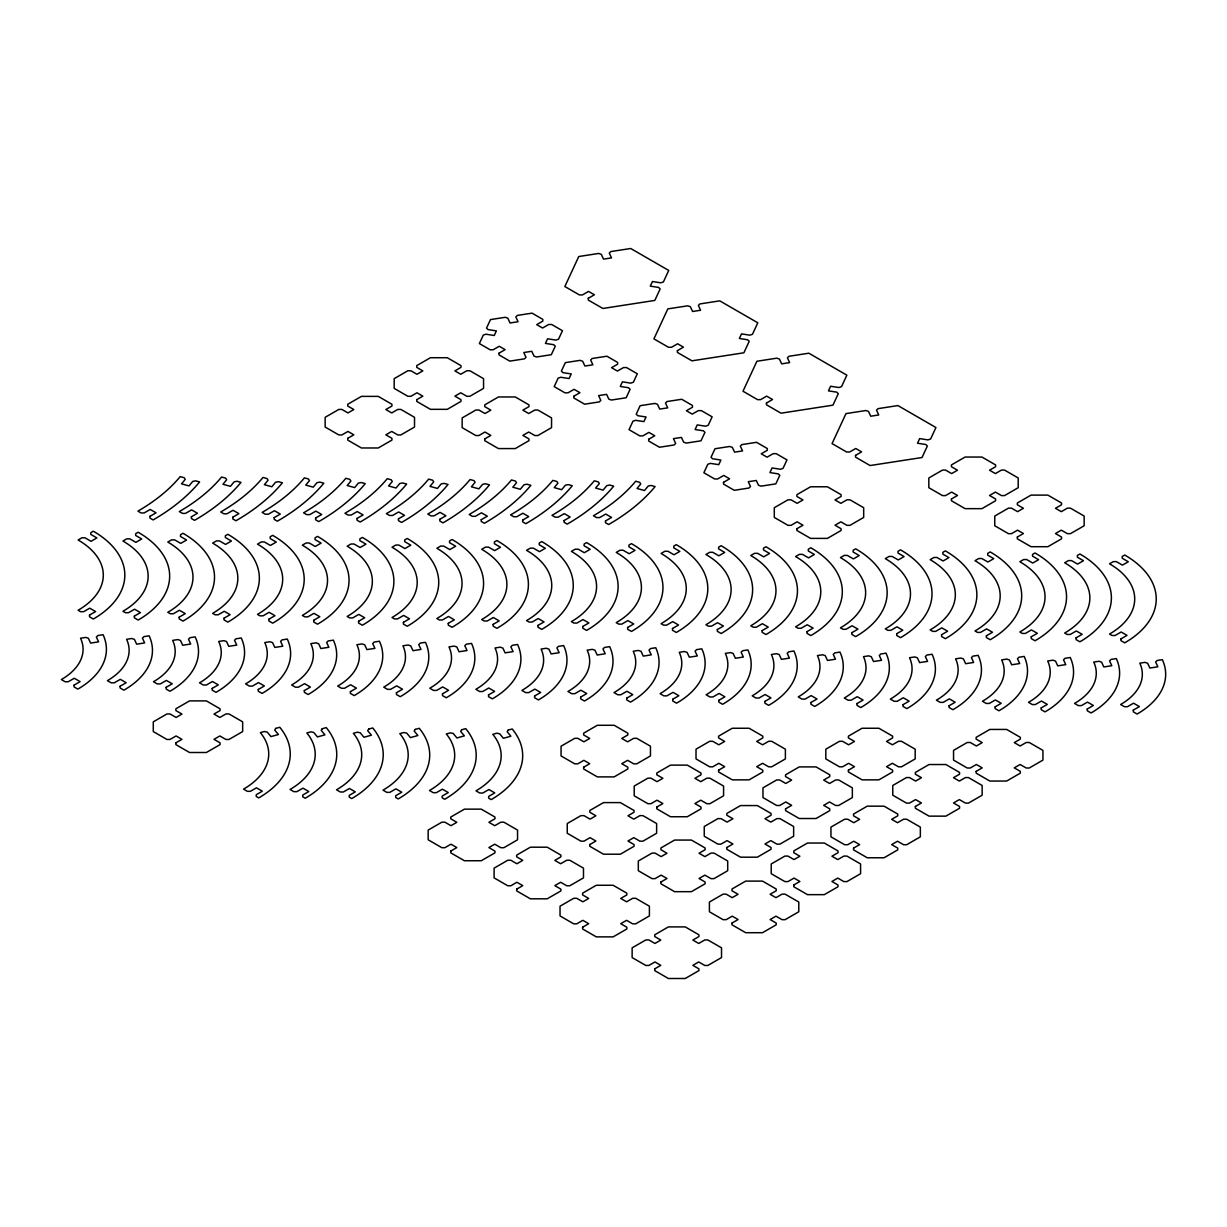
<?xml version="1.0" encoding="UTF-8"?>
<svg xmlns="http://www.w3.org/2000/svg" width="1227" height="1227" viewBox="0 0 1227 1227"><rect width="100%" height="100%" fill="white"/><g stroke="black" fill="none" stroke-linecap="round" stroke-linejoin="round"><path stroke-width="1.5" d="M74.049 685.141L74.049 686.89L77.853 689.099A97.485 56.289 0 0 0 103.083 634.727L97.884 635.525L96.366 637.058L98.589 641.844L90.599 643.086L88.375 638.285L85.737 637.411L80.537 638.209A74.157 42.807 0 0 1 61.35 679.559L65.154 681.767L68.191 681.767L74.28 678.255L80.138 681.629L74.049 685.141M89.51 615.064L89.51 616.828L93.313 619.022A107.547 62.086 0 0 0 93.313 531.214L90.798 532.656L90.798 534.42L96.887 537.932L91.028 541.306L84.954 537.794L81.902 537.794L78.114 539.987A86.028 49.678 0 0 1 78.114 610.233L80.614 611.69L83.651 611.69L89.74 608.178L95.599 611.552L89.51 615.064M120.108 686.23L120.108 687.979L123.912 690.172A97.485 56.289 0 0 0 149.142 635.816L143.942 636.614L142.424 638.132L144.648 642.933L136.657 644.175L134.418 639.374L131.795 638.5L126.596 639.298A74.157 42.807 0 0 1 107.409 680.648L111.212 682.841L114.249 682.841L120.338 679.329L126.182 682.718L120.108 686.23M134.356 616.107L134.356 617.856L138.16 620.049A107.547 62.086 0 0 0 138.16 532.242L135.645 533.699L135.645 535.447L141.734 538.96L135.875 542.349L129.801 538.837L126.749 538.837L122.945 541.03A86.028 49.678 0 0 1 122.945 611.276L125.461 612.718L128.498 612.718L134.587 609.205L140.445 612.595L134.356 616.107M149.97 516.337L149.97 518.101L153.13 519.926A237.762 137.271 0 0 0 199.602 481.95L195.584 480.846L192.716 481.429L189.004 485.907L181.535 483.852L185.231 479.374L184.219 477.717L180.2 476.613A216.259 124.847 0 0 1 137.915 511.138L141.074 512.963L144.111 512.963L150.2 509.45L156.059 512.825L149.97 516.337M166.166 687.304L166.166 689.068L169.955 691.261A97.485 56.289 0 0 0 195.185 636.89L190.001 637.703L188.483 639.221L190.706 644.022L182.7 645.249L180.476 640.463L177.838 639.574L172.654 640.387A74.157 42.807 0 0 1 153.467 681.737L157.255 683.93L160.308 683.93L166.381 680.418L172.24 683.792L166.166 687.304M175.86 742.841L175.86 744.605L189.541 752.504L206.381 752.504L220.078 744.605L220.078 742.841L213.989 739.329L219.848 735.955L225.937 739.467L228.974 739.467L242.655 731.568L242.655 721.844L228.974 713.945L225.937 713.945L219.848 717.458L213.989 714.068L220.078 710.556L220.078 708.807L206.381 700.893L189.541 700.893L175.86 708.807L175.86 710.556L181.949 714.068L176.09 717.458L170.001 713.945L166.964 713.945L153.283 721.844L153.283 731.568L166.964 739.467L170.001 739.467L176.09 735.955L181.949 739.329L175.86 742.841M179.203 617.135L179.203 618.899L183.007 621.092A107.547 62.086 0 0 0 183.007 533.285L180.492 534.727L180.492 536.49L186.581 540.003L180.722 543.377L174.633 539.865L171.596 539.865L167.792 542.058A86.028 49.678 0 0 1 167.792 612.304L170.308 613.761L173.344 613.761L179.433 610.248L185.277 613.623L179.203 617.135M191.381 516.766L191.381 518.515L194.541 520.34A237.762 137.271 0 0 0 241.013 482.364L236.995 481.26L234.127 481.843L230.415 486.337L222.946 484.266L226.642 479.788L225.63 478.131L221.596 477.027A216.259 124.847 0 0 1 179.326 511.567L182.486 513.377L185.522 513.377L191.611 509.865L197.47 513.254L191.381 516.766M212.21 688.393L212.21 690.157L216.013 692.35A97.485 56.289 0 0 0 241.244 637.979L236.059 638.792L234.526 640.31L236.765 645.111L228.759 646.338L226.535 641.537L223.897 640.663L218.713 641.46A74.157 42.807 0 0 1 199.51 682.825L203.314 685.019L206.366 685.019L212.44 681.506L218.299 684.881L212.21 688.393M224.05 618.178L224.05 619.926L227.854 622.12A107.547 62.086 0 0 0 227.854 534.312L225.339 535.77L225.339 537.518L231.428 541.03L225.569 544.42L219.48 540.908L216.443 540.908L212.639 543.101A86.028 49.678 0 0 1 212.639 613.347L215.154 614.788L218.191 614.788L224.28 611.276L230.124 614.666L224.05 618.178M232.793 517.18L232.793 518.944L235.952 520.754A237.762 137.271 0 0 0 282.425 482.794L278.391 481.674L275.523 482.272L271.827 486.751L264.357 484.696L268.053 480.217L267.041 478.561L263.007 477.441A216.259 124.847 0 0 1 220.737 511.981L223.897 513.806L226.934 513.806L233.023 510.294L238.882 513.668L232.793 517.18M258.268 689.482L258.268 691.23L262.072 693.424A97.485 56.289 0 0 0 287.302 639.068L282.103 639.865L280.584 641.384L282.808 646.184L274.817 647.427L272.593 642.626L269.955 641.752L264.756 642.549A74.157 42.807 0 0 1 245.569 683.899L249.372 686.092L252.409 686.092L258.498 682.58L264.357 685.97L258.268 689.482M268.882 619.206L268.882 620.969L272.685 623.163A107.547 62.086 0 0 0 272.685 535.355L270.185 536.797L270.185 538.561L276.259 542.073L270.415 545.448L264.326 541.935L261.29 541.935L257.486 544.128A86.028 49.678 0 0 1 257.486 614.374L259.986 615.831L263.038 615.831L269.112 612.319L274.971 615.693L268.882 619.206M274.204 517.595L274.204 519.358L277.363 521.184A237.762 137.271 0 0 0 323.836 483.208L319.802 482.104L316.934 482.686L313.238 487.165L305.753 485.11L309.465 480.631L308.452 478.975L304.419 477.87A216.259 124.847 0 0 1 262.149 512.395L265.308 514.22L268.345 514.22L274.434 510.708L280.277 514.082L274.204 517.595M304.327 690.571L304.327 692.319L308.13 694.513A97.485 56.289 0 0 0 333.361 640.157L328.161 640.954L326.643 642.473L328.867 647.273L320.876 648.516L318.652 643.715L316.014 642.841L310.814 643.638A74.157 42.807 0 0 1 291.627 684.988L295.431 687.181L298.468 687.181L304.557 683.669L310.4 687.059L304.327 690.571M313.729 620.248L313.729 621.997L317.532 624.19A107.547 62.086 0 0 0 317.532 536.383L315.032 537.84L315.032 539.589L321.106 543.101L315.247 546.49L309.173 542.978L306.121 542.978L302.333 545.171A86.028 49.678 0 0 1 302.333 615.417L304.833 616.859L307.87 616.859L313.959 613.347L319.818 616.736L313.729 620.248M315.615 518.024L315.615 519.773L318.759 521.598A237.762 137.271 0 0 0 365.247 483.637L361.213 482.518L358.345 483.101L354.649 487.594L347.164 485.539L350.876 481.045L349.864 479.389L345.83 478.285A216.259 124.847 0 0 1 303.56 512.825L306.719 514.634L309.756 514.634L315.845 511.122L321.689 514.512L315.615 518.024M347.732 438.33L347.732 440.079L361.428 447.978L378.269 447.978L391.95 440.079L391.95 438.33L385.861 434.818L391.72 431.429L397.809 434.941L400.846 434.941L414.527 427.042L414.527 417.318L400.846 409.419L397.809 409.419L391.72 412.932L385.861 409.542L391.95 406.03L391.95 404.281L378.269 396.382L361.428 396.382L347.732 404.281L347.732 406.03L353.821 409.542L347.962 412.932L341.873 409.419L338.836 409.419L325.155 417.318L325.155 427.042L338.836 434.941L341.873 434.941L347.962 431.429L353.821 434.818L347.732 438.33M350.385 691.645L350.385 693.408L354.189 695.602A97.485 56.289 0 0 0 379.419 641.23L374.22 642.043L372.701 643.562L374.925 648.362L366.919 649.589L364.695 644.804L362.072 643.914L356.873 644.727A74.157 42.807 0 0 1 337.686 686.077L341.489 688.27L344.526 688.27L350.6 684.758L356.459 688.132L350.385 691.645M357.011 518.438L357.011 520.202L360.171 522.012A237.762 137.271 0 0 0 406.658 484.052L402.625 482.947L399.757 483.53L396.045 488.009L388.576 485.953L392.287 481.475L391.26 479.818L387.241 478.699A216.259 124.847 0 0 1 344.971 513.239L348.115 515.064L351.167 515.064L357.241 511.552L363.1 514.926L357.011 518.438M358.575 621.276L358.575 623.04L362.379 625.233A107.547 62.086 0 0 0 362.379 537.426L359.864 538.868L359.864 540.632L365.953 544.144L360.094 547.518L354.02 544.006L350.968 544.006L347.164 546.199A86.028 49.678 0 0 1 347.164 616.445L349.68 617.902L352.716 617.902L358.805 614.39L364.664 617.764L358.575 621.276M396.428 692.734L396.428 694.497L400.232 696.691A97.485 56.289 0 0 0 425.462 642.319L420.278 643.117L418.76 644.65L420.984 649.436L412.978 650.678L410.754 645.877L408.116 645.003L402.931 645.801A74.157 42.807 0 0 1 383.729 687.151L387.533 689.359L390.585 689.359L396.658 685.847L402.517 689.221L396.428 692.734M398.422 518.852L398.422 520.616L401.582 522.441A237.762 137.271 0 0 0 448.054 484.466L444.036 483.361L441.168 483.944L437.456 488.423L429.987 486.367L433.698 481.889L432.671 480.232L428.652 479.128A216.259 124.847 0 0 1 386.367 513.653L389.526 515.478L392.579 515.478L398.652 511.966L404.511 515.34L398.422 518.852M403.422 622.319L403.422 624.068L407.226 626.261A107.547 62.086 0 0 0 407.226 538.454L404.711 539.911L404.711 541.659L410.8 545.171L404.941 548.561L398.852 545.049L395.815 545.049L392.011 547.242A86.028 49.678 0 0 1 392.011 617.488L394.527 618.929L397.563 618.929L403.652 615.417L409.511 618.807L403.422 622.319M416.751 399.665L416.751 401.413L430.447 409.327L447.288 409.327L460.969 401.413L460.969 399.665L454.88 396.152L460.738 392.778L466.827 396.29L469.864 396.29L483.561 388.376L483.561 378.652L469.864 370.753L466.827 370.753L460.738 374.266L454.88 370.891L460.969 367.379L460.969 365.615L447.288 357.717L430.447 357.717L416.751 365.615L416.751 367.379L422.84 370.891L416.981 374.266L410.907 370.753L407.855 370.753L394.174 378.652L394.174 388.376L407.855 396.29L410.907 396.29L416.981 392.778L422.84 396.152L416.751 399.665M439.833 519.282L439.833 521.03L442.993 522.855A237.762 137.271 0 0 0 489.466 484.895L485.447 483.775L482.579 484.358L478.867 488.852L471.398 486.797L475.094 482.303L474.082 480.647L470.064 479.542A216.259 124.847 0 0 1 427.778 514.082L430.938 515.892L433.975 515.892L440.064 512.38L445.922 515.769L439.833 519.282M442.487 693.822L442.487 695.571L446.291 697.764A97.485 56.289 0 0 0 471.521 643.408L466.321 644.206L464.803 645.724L467.042 650.525L459.036 651.767L456.812 646.966L454.174 646.092L448.975 646.89A74.157 42.807 0 0 1 429.787 688.24L433.591 690.433L436.628 690.433L442.717 686.921L448.576 690.31L442.487 693.822M448.269 623.347L448.269 625.11L452.073 627.304A107.547 62.086 0 0 0 452.073 539.497L449.557 540.938L449.557 542.702L455.646 546.214L449.788 549.589L443.699 546.076L440.662 546.076L436.858 548.27A86.028 49.678 0 0 1 436.858 618.515L439.373 619.972L442.41 619.972L448.499 616.46L454.343 619.834L448.269 623.347M450.754 851.093L450.754 852.842L464.435 860.74L481.275 860.74L494.972 852.842L494.972 851.093L488.883 847.581L494.742 844.191L500.815 847.704L503.868 847.704L517.549 839.805L517.549 830.081L503.868 822.182L500.815 822.182L494.742 825.694L488.883 822.305L494.972 818.792L494.972 817.044L481.275 809.145L464.435 809.145L450.754 817.044L450.754 818.792L456.827 822.305L450.984 825.694L444.895 822.182L441.858 822.182L428.162 830.081L428.162 839.805L441.858 847.704L444.895 847.704L450.984 844.191L456.827 847.581L450.754 851.093M481.245 519.696L481.245 521.46L484.404 523.269A237.762 137.271 0 0 0 530.877 485.309L526.843 484.205L523.99 484.788L520.279 489.266L512.809 487.211L516.506 482.732L515.493 481.076L511.46 479.956A216.259 124.847 0 0 1 469.189 514.496L472.349 516.322L475.386 516.322L481.475 512.809L487.334 516.184L481.245 519.696M484.742 438.913L484.742 440.677L498.438 448.576L515.279 448.576L528.96 440.677L528.96 438.913L522.871 435.401L528.73 432.027L534.819 435.539L537.855 435.539L551.552 427.64L551.552 417.916L537.855 410.017L534.819 410.017L528.73 413.53L522.871 410.14L528.96 406.628L528.96 404.879L515.279 396.965L498.438 396.965L484.742 404.879L484.742 406.628L490.831 410.14L484.972 413.53L478.898 410.017L475.846 410.017L462.165 417.916L462.165 427.64L475.846 435.539L478.898 435.539L484.972 432.027L490.831 435.401L484.742 438.913M488.545 694.896L488.545 696.66L492.349 698.853A97.485 56.289 0 0 0 517.579 644.482L512.38 645.295L510.861 646.813L513.085 651.614L505.095 652.856L502.871 648.055L500.233 647.166L495.033 647.979A74.157 42.807 0 0 1 475.846 689.329L479.65 691.522L482.686 691.522L488.775 688.01L494.634 691.384L488.545 694.896M493.116 624.39L493.116 626.138L496.904 628.331A107.547 62.086 0 0 0 496.904 540.524L494.404 541.981L494.404 543.73L500.478 547.242L494.634 550.632L488.545 547.119L485.509 547.119L481.705 549.313A86.028 49.678 0 0 1 481.705 619.558L484.205 621L487.257 621L493.331 617.488L499.19 620.877L493.116 624.39M499.021 353.161L499.021 354.91L509.772 361.121L524.481 358.851L526 357.333L523.776 352.532L531.766 351.29L533.99 356.091L536.628 356.98L551.337 354.695L555.264 346.213L553.745 344.695L545.432 343.407L547.579 338.79L555.892 340.078L558.53 339.204L562.457 330.707L551.705 324.495L548.668 324.495L542.579 328.008L536.72 324.634L542.809 321.121L542.809 319.357L532.043 313.146L517.349 315.416L515.831 316.949L518.055 321.735L510.049 322.977L507.825 318.176L505.202 317.302L490.493 319.572L486.552 328.069L488.085 329.588L496.383 330.876L494.251 335.492L485.938 334.204L483.3 335.078L479.358 343.56L490.125 349.772L493.162 349.772L499.251 346.259L505.11 349.649L499.021 353.161M516.69 889.146L516.69 890.909L530.371 898.808L547.211 898.808L560.892 890.909L560.892 889.146L554.819 885.633L560.662 882.259L566.751 885.771L569.788 885.771L583.485 877.872L583.485 868.149L569.788 860.25L566.751 860.25L560.662 863.762L554.819 860.372L560.892 856.86L560.892 855.112L547.211 847.197L530.371 847.197L516.69 855.112L516.69 856.86L522.763 860.372L516.904 863.762L510.831 860.25L507.779 860.25L494.098 868.149L494.098 877.872L507.779 885.771L510.831 885.771L516.904 882.259L522.763 885.633L516.69 889.146M522.656 520.11L522.656 521.874L525.816 523.699A237.762 137.271 0 0 0 572.288 485.723L568.254 484.619L565.386 485.202L561.69 489.68L554.221 487.625L557.917 483.147L556.905 481.49L552.871 480.386A216.259 124.847 0 0 1 510.601 514.911L513.76 516.736L516.797 516.736L522.886 513.223L528.745 516.598L522.656 520.11M534.604 695.985L534.604 697.749L538.408 699.942A97.485 56.289 0 0 0 563.638 645.571L558.438 646.384L556.92 647.902L559.144 652.703L551.153 653.93L548.914 649.129L546.291 648.255L541.092 649.068A74.157 42.807 0 0 1 521.904 690.418L525.708 692.611L528.745 692.611L534.834 689.099L540.678 692.473L534.604 695.985M537.947 625.417L537.947 627.181L541.751 629.374A107.547 62.086 0 0 0 541.751 541.567L539.251 543.009L539.251 544.773L545.325 548.285L539.466 551.659L533.392 548.147L530.355 548.147L526.552 550.34A86.028 49.678 0 0 1 526.552 620.586L529.052 622.043L532.104 622.043L538.178 618.531L544.036 621.905L537.947 625.417M564.067 520.539L564.067 522.288L567.211 524.113A237.762 137.271 0 0 0 613.699 486.153L609.666 485.033L606.798 485.616L603.101 490.11L595.616 488.055L599.328 483.561L598.316 481.904L594.282 480.8A216.259 124.847 0 0 1 552.012 515.34L555.171 517.15L558.208 517.15L564.297 513.638L570.141 517.027L564.067 520.539M573.853 396.214L573.853 397.977L584.619 404.189L599.313 401.904L600.831 400.385L598.607 395.6L606.598 394.358L608.837 399.158L611.46 400.033L626.169 397.763L630.095 389.266L628.577 387.747L620.279 386.459L622.411 381.842L630.724 383.131L633.362 382.257L637.304 373.775L626.537 367.563L623.5 367.563L617.411 371.075L611.552 367.686L617.641 364.174L617.641 362.425L606.874 356.213L592.181 358.483L590.662 360.002L592.886 364.802L584.896 366.045L582.656 361.244L580.034 360.355L565.325 362.64L561.399 371.121L562.917 372.64L571.23 373.928L569.083 378.545L560.77 377.256L558.132 378.131L554.19 386.628L564.957 392.839L567.994 392.839L574.083 389.327L579.942 392.701L573.853 396.214M580.647 697.074L580.647 698.823L584.451 701.031A97.485 56.289 0 0 0 609.681 646.66L604.497 647.457L602.978 648.976L605.202 653.776L597.196 655.019L594.972 650.218L592.334 649.344L587.15 650.141A74.157 42.807 0 0 1 567.948 691.491L571.751 693.7L574.803 693.7L580.877 690.188L586.736 693.562L580.647 697.074M582.61 927.213L582.61 928.977L596.307 936.876L613.132 936.876L626.828 928.977L626.828 927.213L620.739 923.701L626.598 920.327L632.687 923.839L635.724 923.839L649.405 915.925L649.405 906.216L635.724 898.302L632.687 898.302L626.598 901.814L620.739 898.44L626.828 894.928L626.828 893.164L613.132 885.265L596.307 885.265L582.61 893.164L582.61 894.928L588.699 898.44L582.84 901.814L576.751 898.302L573.715 898.302L560.033 906.216L560.033 915.925L573.715 923.839L576.751 923.839L582.84 920.327L588.699 923.701L582.61 927.213M582.794 626.46L582.794 628.209L586.598 630.402A107.547 62.086 0 0 0 586.598 542.595L584.083 544.052L584.083 545.8L590.172 549.313L584.313 552.702L578.239 549.19L575.187 549.19L571.383 551.383A86.028 49.678 0 0 1 571.383 621.629L573.899 623.071L576.935 623.071L583.024 619.558L588.883 622.948L582.794 626.46M583.638 767.228L583.638 768.976L597.334 776.89L614.175 776.89L627.856 768.976L627.856 767.228L621.767 763.715L627.626 760.326L633.715 763.838L636.752 763.838L650.448 755.939L650.448 746.215L636.752 738.317L633.715 738.317L627.626 741.829L621.767 738.455L627.856 734.942L627.856 733.179L614.175 725.28L597.334 725.28L583.638 733.179L583.638 734.942L589.727 738.455L583.868 741.829L577.794 738.317L574.742 738.317L561.061 746.215L561.061 755.939L574.742 763.838L577.794 763.838L583.868 760.326L589.727 763.715L583.638 767.228M588.3 298.299L588.3 300.063L602.871 308.468L654.804 300.431L660.141 288.943L658.623 287.425L650.31 286.136L652.442 281.52L660.755 282.808L663.393 281.934L668.73 270.446L630.709 248.498L610.816 251.566L609.282 253.084L611.521 257.885L603.515 259.127L601.291 254.326L598.653 253.452L578.761 256.535L564.849 286.52L579.405 294.925L582.457 294.925L588.531 291.412L594.389 294.787L588.3 298.299M589.819 844.544L589.819 846.293L603.515 854.207L620.356 854.207L634.037 846.293L634.037 844.544L627.948 841.032L633.807 837.658L639.896 841.17L642.933 841.17L656.629 833.256L656.629 823.532L642.933 815.633L639.896 815.633L633.807 819.145L627.948 815.771L634.037 812.259L634.037 810.495L620.356 802.596L603.515 802.596L589.819 810.495L589.819 812.259L595.908 815.771L590.049 819.145L583.975 815.633L580.923 815.633L567.242 823.532L567.242 833.256L580.923 841.17L583.975 841.17L590.049 837.658L595.908 841.032L589.819 844.544M605.478 520.954L605.478 522.717L608.623 524.527A237.762 137.271 0 0 0 655.111 486.567L651.077 485.463L648.209 486.045L644.512 490.524L637.028 488.469L640.739 483.99L639.727 482.334L635.693 481.214A216.259 124.847 0 0 1 593.423 515.754L596.567 517.579L599.62 517.579L605.693 514.067L611.552 517.441L605.478 520.954M626.706 698.163L626.706 699.911L630.509 702.105A97.485 56.289 0 0 0 655.739 647.749L650.555 648.546L649.022 650.065L651.261 654.865L643.255 656.108L641.031 651.307L638.393 650.433L633.209 651.23A74.157 42.807 0 0 1 614.006 692.58L617.81 694.773L620.847 694.773L626.936 691.261L632.795 694.651L626.706 698.163M627.641 627.488L627.641 629.252L631.445 631.445A107.547 62.086 0 0 0 631.445 543.638L628.93 545.079L628.93 546.843L635.019 550.356L629.16 553.73L623.071 550.217L620.034 550.217L616.23 552.411A86.028 49.678 0 0 1 616.23 622.656L618.745 624.114L621.782 624.114L627.871 620.601L633.73 623.976L627.641 627.488M648.684 439.281L648.684 441.03L659.451 447.242L674.144 444.972L675.663 443.453L673.439 438.652L681.445 437.41L683.669 442.211L686.307 443.085L701 440.815L704.942 432.333L703.408 430.815L695.111 429.527L697.243 424.91L705.556 426.183L708.194 425.309L712.135 416.827L701.369 410.616L698.332 410.616L692.243 414.128L686.384 410.754L692.473 407.241L692.473 405.477L681.721 399.266L667.013 401.536L665.494 403.054L667.718 407.855L659.727 409.097L657.503 404.297L654.865 403.422L640.157 405.692L636.23 414.174L637.749 415.708L646.062 416.981L643.914 421.597L635.601 420.324L632.963 421.198L629.037 429.68L639.788 435.892L642.825 435.892L648.914 432.379L654.773 435.769L648.684 439.281M654.727 968.855L654.727 970.603L668.408 978.502L685.249 978.502L698.945 970.603L698.945 968.855L692.856 965.342L698.715 961.953L704.789 965.465L707.841 965.465L721.522 957.566L721.522 947.842L707.841 939.943L704.789 939.943L698.715 943.456L692.856 940.066L698.945 936.554L698.945 934.805L685.249 926.906L668.408 926.906L654.727 934.805L654.727 936.554L660.801 940.066L654.957 943.456L648.868 939.943L645.831 939.943L632.135 947.842L632.135 957.566L645.831 965.465L648.868 965.465L654.957 961.953L660.801 965.342L654.727 968.855M656.782 807.075L656.782 808.823L670.479 816.737L687.304 816.737L701 808.823L701 807.075L694.911 803.562L700.77 800.188L706.859 803.7L709.896 803.7L723.577 795.786L723.577 786.062L709.896 778.163L706.859 778.163L700.77 781.676L694.911 778.301L701 774.789L701 773.025L687.304 765.127L670.479 765.127L656.782 773.025L656.782 774.789L662.871 778.301L657.012 781.676L650.923 778.163L647.887 778.163L634.206 786.062L634.206 795.786L647.887 803.7L650.923 803.7L657.012 800.188L662.871 803.562L656.782 807.075M660.908 882.014L660.908 883.762L674.589 891.676L691.43 891.676L705.126 883.762L705.126 882.014L699.037 878.501L704.896 875.127L710.97 878.639L714.022 878.639L727.703 870.725L727.703 861.017L714.022 853.102L710.97 853.102L704.896 856.615L699.037 853.24L705.126 849.728L705.126 847.964L691.43 840.066L674.589 840.066L660.908 847.964L660.908 849.728L666.982 853.24L661.138 856.615L655.049 853.102L652.012 853.102L638.316 861.017L638.316 870.725L652.012 878.639L655.049 878.639L661.138 875.127L666.982 878.501L660.908 882.014M672.488 628.531L672.488 630.279L676.292 632.472A107.547 62.086 0 0 0 676.292 544.665L673.776 546.122L673.776 547.871L679.865 551.383L674.006 554.773L667.917 551.26L664.881 551.26L661.077 553.454A86.028 49.678 0 0 1 661.077 623.699L663.592 625.141L666.629 625.141L672.718 621.629L678.562 625.018L672.488 628.531M672.764 699.237L672.764 701L676.568 703.194A97.485 56.289 0 0 0 701.798 648.822L696.599 649.635L695.08 651.154L697.304 655.954L689.313 657.181L687.089 652.396L684.451 651.506L679.252 652.319A74.157 42.807 0 0 1 660.065 693.669L663.868 695.862L666.905 695.862L672.994 692.35L678.853 695.724L672.764 699.237M677.381 350.661L677.381 352.425L691.936 360.83L743.884 352.793L749.206 341.305L747.688 339.787L739.375 338.499L741.522 333.882L749.835 335.17L752.458 334.296L757.795 322.808L719.774 300.86L699.881 303.928L698.362 305.446L700.586 310.247L692.595 311.489L690.356 306.689L687.733 305.814L667.841 308.882L653.914 338.867L668.485 347.287L671.522 347.287L677.611 343.775L683.454 347.149L677.381 350.661M717.335 629.558L717.335 631.322L721.123 633.515A107.547 62.086 0 0 0 721.123 545.708L718.623 547.15L718.623 548.914L724.697 552.426L718.853 555.8L712.764 552.288L709.727 552.288L705.924 554.481A86.028 49.678 0 0 1 705.924 624.727L708.424 626.184L711.476 626.184L717.55 622.672L723.409 626.046L717.335 629.558M718.593 770.203L718.593 771.952L732.289 779.851L749.114 779.851L762.811 771.952L762.811 770.203L756.722 766.691L762.58 763.301L768.669 766.814L771.706 766.814L785.387 758.915L785.387 749.191L771.706 741.292L768.669 741.292L762.58 744.804L756.722 741.43L762.811 737.918L762.811 736.154L749.114 728.255L732.289 728.255L718.593 736.154L718.593 737.918L724.682 741.43L718.823 744.804L712.734 741.292L709.697 741.292L696.016 749.191L696.016 758.915L709.697 766.814L712.734 766.814L718.823 763.301L724.682 766.691L718.593 770.203M718.823 700.326L718.823 702.089L722.626 704.283A97.485 56.289 0 0 0 747.856 649.911L742.657 650.724L741.139 652.243L743.363 657.028L735.372 658.27L733.132 653.47L730.51 652.595L725.31 653.393A74.157 42.807 0 0 1 706.123 694.758L709.927 696.951L712.964 696.951L719.053 693.439L724.896 696.813L718.823 700.326M723.516 482.334L723.516 484.082L734.283 490.309L748.976 488.024L750.495 486.505L748.271 481.705L756.277 480.478L758.501 485.263L761.139 486.153L775.832 483.867L779.774 475.386L778.255 473.867L769.942 472.579L772.09 467.962L780.387 469.251L783.025 468.377L786.967 459.88L776.2 453.668L773.163 453.668L767.074 457.18L761.231 453.806L767.304 450.294L767.304 448.53L756.553 442.318L741.844 444.603L740.326 446.122L742.55 450.922L734.559 452.149L732.335 447.349L729.697 446.475L715.004 448.745L711.062 457.242L712.58 458.76L720.893 460.048L718.746 464.665L710.433 463.377L707.81 464.251L703.869 472.748L714.62 478.959L717.672 478.959L723.746 475.447L729.605 478.821L723.516 482.334M726.829 847.52L726.829 849.268L740.525 857.182L757.366 857.182L771.047 849.268L771.047 847.52L764.973 844.007L770.817 840.618L776.906 844.13L779.943 844.13L793.639 836.231L793.639 826.507L779.943 818.608L776.906 818.608L770.817 822.121L764.973 818.746L771.047 815.234L771.047 813.47L757.366 805.572L740.525 805.572L726.829 813.47L726.829 815.234L732.918 818.746L727.059 822.121L720.985 818.608L717.933 818.608L704.252 826.507L704.252 836.231L717.933 844.13L720.985 844.13L727.059 840.618L732.918 844.007L726.829 847.52M731.982 923.057L731.982 924.805L745.679 932.704L762.519 932.704L776.2 924.805L776.2 923.057L770.111 919.544L775.97 916.155L782.059 919.667L785.096 919.667L798.792 911.768L798.792 902.044L785.096 894.146L782.059 894.146L775.97 897.658L770.111 894.284L776.2 890.771L776.2 889.008L762.519 881.109L745.679 881.109L731.982 889.008L731.982 890.771L738.071 894.284L732.212 897.658L726.139 894.146L723.086 894.146L709.405 902.044L709.405 911.768L723.086 919.667L726.139 919.667L732.212 916.155L738.071 919.544L731.982 923.057M762.166 630.601L762.166 632.35L765.97 634.543A107.547 62.086 0 0 0 765.97 546.751L763.47 548.193L763.47 549.941L769.544 553.454L763.7 556.843L757.611 553.331L754.574 553.331L750.771 555.524A86.028 49.678 0 0 1 750.771 625.77L753.271 627.212L756.323 627.212L762.396 623.699L768.255 627.089L762.166 630.601M764.881 701.415L764.881 703.163L768.669 705.356A97.485 56.289 0 0 0 793.915 651L788.716 651.798L787.197 653.316L789.421 658.117L781.415 659.359L779.191 654.558L776.553 653.684L771.369 654.482A74.157 42.807 0 0 1 752.182 695.832L755.97 698.025L759.022 698.025L765.096 694.513L770.955 697.902L764.881 701.415M766.446 403.023L766.446 404.772L781.016 413.192L832.949 405.155L838.286 393.668L836.753 392.149L828.455 390.861L830.587 386.244L838.9 387.533L841.538 386.643L846.86 375.171L808.838 353.207L788.946 356.29L787.427 357.809L789.651 362.609L781.66 363.852L779.436 359.051L776.798 358.177L756.906 361.244L742.995 391.229L757.55 399.649L760.587 399.649L766.676 396.137L772.535 399.511L766.446 403.023M785.556 808.854L785.556 810.618L799.237 818.516L816.078 818.516L829.774 810.618L829.774 808.854L823.685 805.341L829.544 801.967L835.618 805.479L838.67 805.479L852.351 797.581L852.351 787.857L838.67 779.958L835.618 779.958L829.544 783.47L823.685 780.081L829.774 776.568L829.774 774.82L816.078 766.906L799.237 766.906L785.556 774.82L785.556 776.568L791.645 780.081L785.786 783.47L779.697 779.958L776.66 779.958L762.964 787.857L762.964 797.581L776.66 805.479L779.697 805.479L785.786 801.967L791.645 805.341L785.556 808.854M793.792 884.989L793.792 886.738L807.489 894.652L824.329 894.652L838.01 886.738L838.01 884.989L831.921 881.477L837.78 878.087L843.869 881.599L846.906 881.599L860.587 873.701L860.587 863.977L846.906 856.078L843.869 856.078L837.78 859.59L831.921 856.216L838.01 852.704L838.01 850.94L824.329 843.041L807.489 843.041L793.792 850.94L793.792 852.704L799.881 856.216L794.022 859.59L787.933 856.078L784.897 856.078L771.216 863.977L771.216 873.701L784.897 881.599L787.933 881.599L794.022 878.087L799.881 881.477L793.792 884.989M796.89 528.73L796.89 530.478L810.572 538.392L827.412 538.392L841.093 530.478L841.093 528.73L835.02 525.217L840.878 521.828L846.952 525.34L850.004 525.34L863.685 517.441L863.685 507.717L850.004 499.818L846.952 499.818L840.878 503.331L835.02 499.956L841.093 496.444L841.093 494.68L827.412 486.782L810.572 486.782L796.89 494.68L796.89 496.444L802.964 499.956L797.121 503.331L791.032 499.818L787.995 499.818L774.298 507.717L774.298 517.441L787.995 525.34L791.032 525.34L797.121 521.828L802.964 525.217L796.89 528.73M807.013 631.629L807.013 633.393L810.817 635.586A107.547 62.086 0 0 0 810.817 547.779L808.302 549.236L808.302 550.984L814.391 554.497L808.532 557.871L802.458 554.359L799.406 554.359L795.602 556.567A86.028 49.678 0 0 1 795.602 626.798L798.117 628.255L801.154 628.255L807.243 624.742L813.102 628.117L807.013 631.629M810.924 702.504L810.924 704.252L814.728 706.445A97.485 56.289 0 0 0 839.958 652.089L834.774 652.887L833.256 654.405L835.48 659.206L827.473 660.448L825.25 655.647L822.611 654.773L817.427 655.571A74.157 42.807 0 0 1 798.225 696.921L802.029 699.114L805.081 699.114L811.154 695.602L817.013 698.991L810.924 702.504M848.394 770.203L848.394 771.952L862.09 779.851L878.915 779.851L892.612 771.952L892.612 770.203L886.523 766.691L892.382 763.301L898.471 766.814L901.508 766.814L915.189 758.915L915.189 749.191L901.508 741.292L898.471 741.292L892.382 744.804L886.523 741.43L892.612 737.918L892.612 736.154L878.915 728.255L862.09 728.255L848.394 736.154L848.394 737.918L854.483 741.43L848.624 744.804L842.535 741.292L839.498 741.292L825.817 749.191L825.817 758.915L839.498 766.814L842.535 766.814L848.624 763.301L854.483 766.691L848.394 770.203M851.86 632.672L851.86 634.42L855.664 636.614A107.547 62.086 0 0 0 855.664 548.822L853.148 550.263L853.148 552.027L859.237 555.54L853.378 558.914L847.305 555.402L844.253 555.402L840.449 557.595A86.028 49.678 0 0 1 840.449 627.841L842.964 629.282L846.001 629.282L852.09 625.77L857.949 629.16L851.86 632.672M853.547 848.118L853.547 849.866L867.228 857.765L884.069 857.765L897.765 849.866L897.765 848.118L891.676 844.605L897.535 841.216L903.609 844.728L906.661 844.728L920.342 836.829L920.342 827.105L906.661 819.207L903.609 819.207L897.535 822.719L891.676 819.345L897.765 815.832L897.765 814.068L884.069 806.17L867.228 806.17L853.547 814.068L853.547 815.832L859.636 819.345L853.777 822.719L847.688 819.207L844.651 819.207L830.955 827.105L830.955 836.829L844.651 844.728L847.688 844.728L853.777 841.216L859.636 844.605L853.547 848.118M855.526 455.386L855.526 457.134L870.081 465.539L922.029 457.518L927.351 446.03L925.833 444.511L917.52 443.223L919.667 438.606L927.98 439.895L930.603 439.005L935.94 427.533L897.919 405.57L878.026 408.652L876.507 410.171L878.731 414.971L870.725 416.214L868.501 411.413L865.879 410.524L845.986 413.606L832.059 443.591L846.63 451.996L849.667 451.996L855.756 448.484L861.599 451.873L855.526 455.386M856.983 703.577L856.983 705.341L860.787 707.534A97.485 56.289 0 0 0 886.017 653.163L880.817 653.976L879.299 655.494L881.523 660.295L873.532 661.522L871.308 656.736L868.67 655.847L863.471 656.66A74.157 42.807 0 0 1 844.283 698.01L848.087 700.203L851.124 700.203L857.213 696.691L863.072 700.065L856.983 703.577M896.707 633.699L896.707 635.463L900.511 637.657A107.547 62.086 0 0 0 900.511 549.849L897.995 551.306L897.995 553.055L904.084 556.567L898.225 559.941L892.136 556.429L889.1 556.429L885.296 558.638A86.028 49.678 0 0 1 885.296 628.884L887.811 630.325L890.848 630.325L896.937 626.813L902.781 630.187L896.707 633.699M903.041 704.666L903.041 706.43L906.845 708.623A97.485 56.289 0 0 0 932.075 654.252L926.876 655.049L925.357 656.583L927.581 661.368L919.59 662.611L917.367 657.81L914.728 656.936L909.529 657.733A74.157 42.807 0 0 1 890.342 699.083L894.146 701.292L897.182 701.292L903.271 697.78L909.13 701.154L903.041 704.666M915.357 806.476L915.357 808.24L929.038 816.139L945.879 816.139L959.575 808.24L959.575 806.476L953.486 802.964L959.345 799.59L965.419 803.102L968.471 803.102L982.152 795.203L982.152 785.479L968.471 777.565L965.419 777.565L959.345 781.078L953.486 777.703L959.575 774.191L959.575 772.443L945.879 764.528L929.038 764.528L915.357 772.443L915.357 774.191L921.446 777.703L915.587 781.078L909.498 777.565L906.462 777.565L892.765 785.479L892.765 795.203L906.462 803.102L909.498 803.102L915.587 799.59L921.446 802.964L915.357 806.476M941.554 634.742L941.554 636.491L945.357 638.7A107.547 62.086 0 0 0 945.357 550.892L942.842 552.334L942.842 554.098L948.931 557.61L943.072 560.984L936.983 557.472L933.946 557.472L930.143 559.665A86.028 49.678 0 0 1 930.143 629.911L932.658 631.368L935.695 631.368L941.769 627.856L947.627 631.23L941.554 634.742M949.1 705.755L949.1 707.504L952.904 709.697A97.485 56.289 0 0 0 978.134 655.341L972.934 656.138L971.416 657.657L973.64 662.457L965.649 663.7L963.41 658.899L960.787 658.025L955.588 658.822A74.157 42.807 0 0 1 936.4 700.172L940.204 702.365L943.241 702.365L949.33 698.853L955.173 702.243L949.1 705.755M951.416 498.99L951.416 500.739L965.097 508.653L981.937 508.653L995.618 500.739L995.618 498.99L989.545 495.478L995.404 492.088L1001.477 495.601L1004.53 495.601L1018.211 487.702L1018.211 477.978L1004.53 470.079L1001.477 470.079L995.404 473.591L989.545 470.217L995.618 466.705L995.618 464.941L981.937 457.042L965.097 457.042L951.416 464.941L951.416 466.705L957.489 470.217L951.646 473.591L945.557 470.079L942.52 470.079L928.824 477.978L928.824 487.702L942.52 495.601L945.557 495.601L951.646 492.088L957.489 495.478L951.416 498.99M976.14 771.384L976.14 773.148L989.821 781.047L1006.661 781.047L1020.343 773.148L1020.343 771.384L1014.269 767.872L1020.128 764.498L1026.201 768.01L1029.254 768.01L1042.935 760.111L1042.935 750.387L1029.254 742.488L1026.201 742.488L1020.128 746.001L1014.269 742.611L1020.343 739.099L1020.343 737.35L1006.661 729.436L989.821 729.436L976.14 737.35L976.14 739.099L982.213 742.611L976.37 746.001L970.281 742.488L967.244 742.488L953.548 750.387L953.548 760.111L967.244 768.01L970.281 768.01L976.37 764.498L982.213 767.872L976.14 771.384M986.385 635.77L986.385 637.534L990.189 639.727A107.547 62.086 0 0 0 990.189 551.92L987.689 553.377L987.689 555.125L993.763 558.638L987.919 562.027L981.83 558.515L978.793 558.515L974.99 560.708A86.028 49.678 0 0 1 974.99 630.954L977.49 632.396L980.542 632.396L986.615 628.884L992.474 632.258L986.385 635.77M995.143 706.829L995.143 708.592L998.947 710.786A97.485 56.289 0 0 0 1024.177 656.414L1018.993 657.227L1017.474 658.746L1019.698 663.546L1011.692 664.789L1009.468 659.988L1006.83 659.098L1001.646 659.911A74.157 42.807 0 0 1 982.444 701.261L986.247 703.454L989.299 703.454L995.373 699.942L1001.232 703.316L995.143 706.829M1017.336 537.058L1017.336 538.806L1031.033 546.705L1047.873 546.705L1061.554 538.806L1061.554 537.058L1055.465 533.546L1061.324 530.156L1067.413 533.668L1070.45 533.668L1084.147 525.769L1084.147 516.046L1070.45 508.147L1067.413 508.147L1061.324 511.659L1055.465 508.285L1061.554 504.772L1061.554 503.009L1047.873 495.11L1031.033 495.11L1017.336 503.009L1017.336 504.772L1023.425 508.285L1017.566 511.659L1011.493 508.147L1008.441 508.147L994.76 516.046L994.76 525.769L1008.441 533.668L1011.493 533.668L1017.566 530.156L1023.425 533.546L1017.336 537.058M1031.232 636.813L1031.232 638.561L1035.036 640.77A107.547 62.086 0 0 0 1035.036 552.963L1032.536 554.405L1032.536 556.168L1038.609 559.681L1032.751 563.055L1026.677 559.543L1023.625 559.543L1019.836 561.736A86.028 49.678 0 0 1 1019.836 631.982L1022.336 633.439L1025.373 633.439L1031.462 629.926L1037.321 633.301L1031.232 636.813M1041.202 707.918L1041.202 709.681L1045.005 711.875A97.485 56.289 0 0 0 1070.235 657.503L1065.051 658.316L1063.518 659.835L1065.757 664.635L1057.751 665.862L1055.527 661.062L1052.889 660.187L1047.689 661A74.157 42.807 0 0 1 1028.502 702.35L1032.306 704.543L1035.343 704.543L1041.432 701.031L1047.291 704.405L1041.202 707.918M1076.079 637.841L1076.079 639.604L1079.883 641.798A107.547 62.086 0 0 0 1079.883 553.99L1077.367 555.448L1077.367 557.196L1083.456 560.708L1077.597 564.098L1071.524 560.586L1068.472 560.586L1064.668 562.779A86.028 49.678 0 0 1 1064.668 633.025L1067.183 634.466L1070.22 634.466L1076.309 630.954L1082.168 634.328L1076.079 637.841M1087.26 709.007L1087.26 710.755L1091.064 712.964A97.485 56.289 0 0 0 1116.294 658.592L1111.095 659.39L1109.576 660.908L1111.8 665.709L1103.809 666.951L1101.585 662.151L1098.947 661.276L1093.748 662.074A74.157 42.807 0 0 1 1074.561 703.424L1078.364 705.617L1081.401 705.617L1087.49 702.105L1093.349 705.494L1087.26 709.007M1120.926 638.884L1120.926 640.647L1124.73 642.841A107.547 62.086 0 0 0 1124.73 555.033L1122.214 556.475L1122.214 558.239L1128.303 561.751L1122.444 565.126L1116.355 561.613L1113.318 561.613L1109.515 563.807A86.028 49.678 0 0 1 1109.515 634.052L1112.03 635.509L1115.067 635.509L1121.156 631.997L1127.015 635.371L1120.926 638.884M1133.319 710.096L1133.319 711.844L1137.122 714.037A97.485 56.289 0 0 0 1162.352 659.681L1157.153 660.479L1155.635 661.997L1157.859 666.798L1149.868 668.04L1147.628 663.24L1145.006 662.365L1139.806 663.163A74.157 42.807 0 0 1 1120.619 704.513L1124.423 706.706L1127.46 706.706L1133.549 703.194L1139.392 706.583L1133.319 710.096M275.738 728.393L274.725 730.034L278.437 734.528L270.952 736.583L267.256 732.105L264.388 731.507L260.354 732.626A86.028 49.678 0 0 1 243.544 789.13L247.348 791.323L250.385 791.323L256.474 787.811L262.317 791.2L256.244 794.713L256.244 796.461L258.744 797.903A107.547 62.086 0 0 0 279.771 727.274L275.738 728.393M322.226 728.731L321.213 730.387L324.925 734.866L317.44 736.921L313.744 732.442L310.876 731.859L306.842 732.964A86.028 49.678 0 0 1 290.032 789.467L293.836 791.66L296.873 791.66L302.962 788.148L308.805 791.538L302.732 795.05L302.732 796.798L305.232 798.256A107.547 62.086 0 0 0 326.259 727.611L322.226 728.731M368.714 729.068L367.701 730.725L371.398 735.203L363.928 737.258L360.232 732.78L357.364 732.197L353.33 733.301A86.028 49.678 0 0 1 336.52 789.805L340.324 791.998L343.361 791.998L349.45 788.486L355.293 791.875L349.22 795.387L349.22 797.136L351.72 798.593A107.547 62.086 0 0 0 372.747 727.964L368.714 729.068M415.201 729.405L414.189 731.062L417.886 735.54L410.416 737.596L406.72 733.117L403.852 732.534L399.818 733.639A86.028 49.678 0 0 1 383.008 790.142L386.812 792.351L389.849 792.351L395.922 788.838L401.781 792.213L395.707 795.725L395.707 797.489L398.208 798.93A107.547 62.086 0 0 0 419.235 728.301L415.201 729.405M461.689 729.743L460.677 731.399L464.373 735.878L456.904 737.948L453.208 733.455L450.34 732.872L446.306 733.976A86.028 49.678 0 0 1 429.481 790.495L433.284 792.688L436.337 792.688L442.41 789.176L448.269 792.55L442.195 796.062L442.195 797.826L444.695 799.268A107.547 62.086 0 0 0 465.723 728.639L461.689 729.743M508.177 730.08L507.165 731.737L510.861 736.231L503.392 738.286L499.68 733.792L496.828 733.209L492.794 734.329A86.028 49.678 0 0 1 475.969 790.832L479.772 793.025L482.825 793.025L488.898 789.513L494.757 792.887L488.668 796.4L488.668 798.163L491.183 799.605A107.547 62.086 0 0 0 512.211 728.976L508.177 730.08"/></g></svg>
